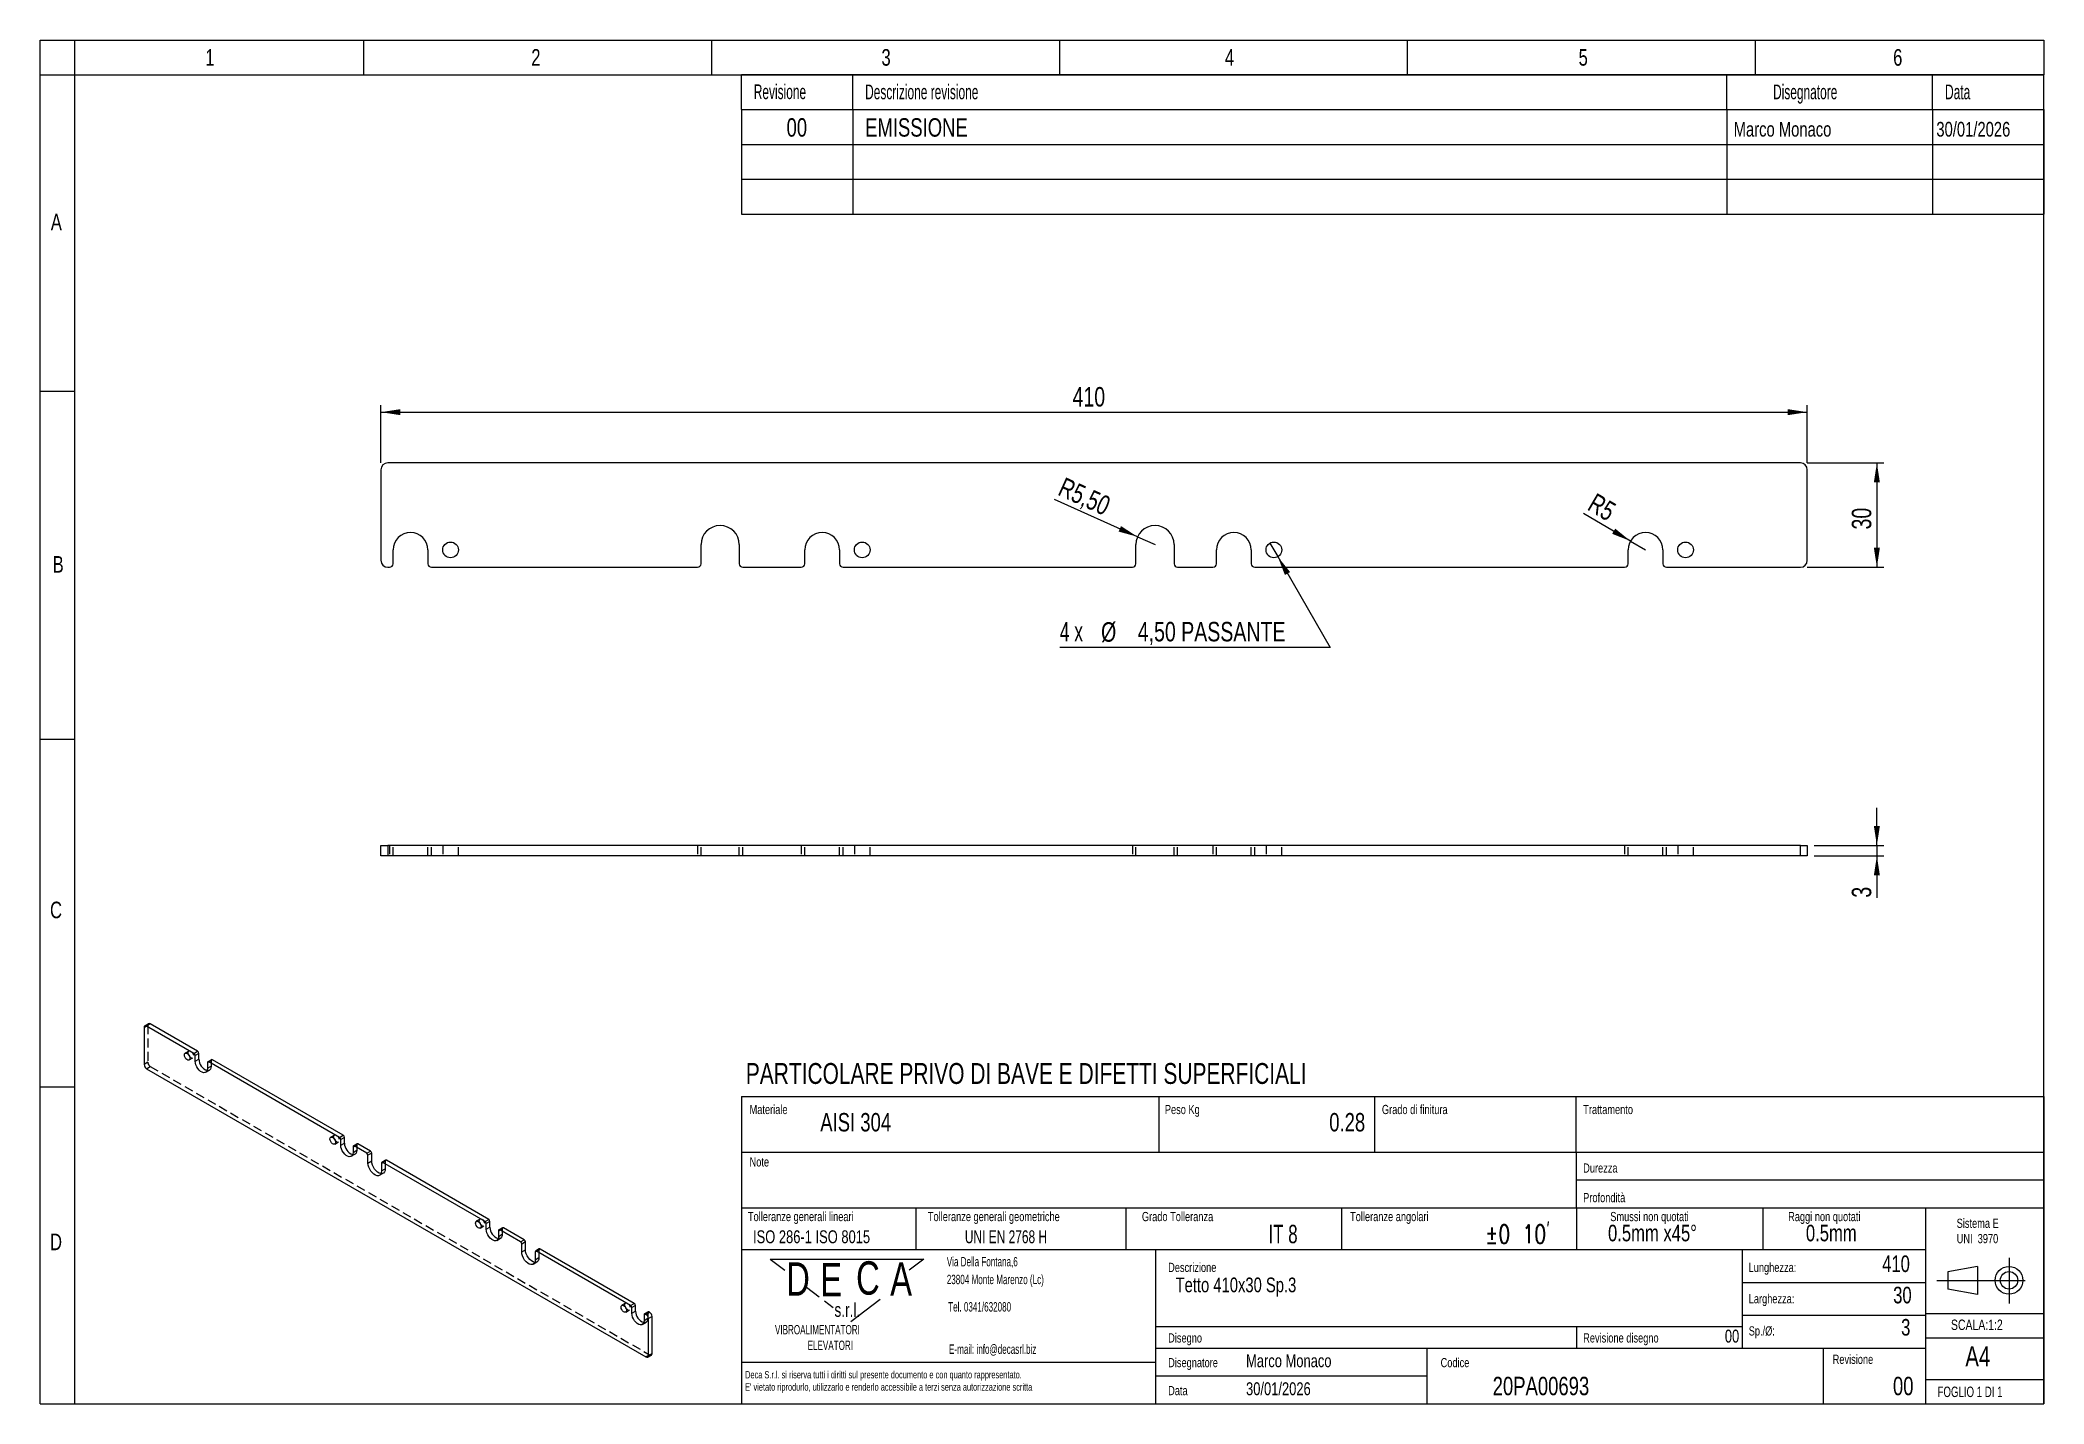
# Model space of a CAD drawing. Header units: millimetres. Extents: x 9 to 585, y 13 to 405.
import ezdxf

# ---------------------------------------------------------------- set-up
doc = ezdxf.new("R2010")
doc.units = ezdxf.units.MM
doc.header["$LTSCALE"] = 2
doc.linetypes.add('CENTERX2', pattern=[20.32, 12.7, -2.54, 2.54, -2.54])
doc.linetypes.add('HIDDEN', pattern=[1.905, 1.27, -0.635])
doc.layers.add('FORMAT', color=7, linetype='Continuous')
doc.layers.add('TESTO', color=179, linetype='Continuous')
doc.styles.add('SLDTEXTSTYLE0', font='TXT', dxfattribs={"width": 0.75})
doc.styles.add('SLDTEXTSTYLE1', font='TXT', dxfattribs={"width": 0.605})
doc.styles.add('SLDTEXTSTYLE2', font='TXT', dxfattribs={"width": 0.75, "bigfont": 'bigfont'})
doc.styles.add('SLDTEXTSTYLE3', font='TXT', dxfattribs={"width": 0.6875})
doc.styles.add('SLDTEXTSTYLE4', font='TXT', dxfattribs={"width": 0.732984})
doc.styles.add('SLDTEXTSTYLE5', font='TXT', dxfattribs={"width": 0.643617})
doc.styles.add('SLDTEXTSTYLE6', font='TXT', dxfattribs={"width": 0.692308})
doc.styles.add('SLDTEXTSTYLE7', font='TXT', dxfattribs={"width": 0.666667})
doc.dimstyles.new('SLDDIMSTYLE0', dxfattribs={"dimtxt": 5.6, "dimasz": 5.6, "dimexe": 0, "dimexo": 0.0625, "dimgap": 1.4, "dimtad": 0, "dimtih": 1, "dimtoh": 1, "dimrnd": 1e-09, "dimzin": 4, "dimdsep": 46, "dimtxsty": 'SLDTEXTSTYLE0', "dimblk1": 'NONE', "dimsah": 1, "dimcen": 0, "dimadec": 0, "dimazin": 1, "dimtfac": 1, "dimtmove": 0, "dimatfit": 3, "dimldrblk": 'NONE', "dimfxl": 1, "dimfrac": 2, "dimtolj": 1, "dimtzin": 12, "dimarcsym": 0})
doc.dimstyles.new('SLDDIMSTYLE1', dxfattribs={"dimtxt": 5.6, "dimasz": 5.6, "dimexe": 0, "dimexo": 0.0625, "dimgap": 1.4, "dimtad": 1, "dimrnd": 1e-09, "dimzin": 12, "dimdsep": 46, "dimtxsty": 'SLDTEXTSTYLE0', "dimsah": 1, "dimcen": 0.09, "dimadec": 0, "dimazin": 3, "dimtfac": 1, "dimtofl": 0, "dimtmove": 0, "dimatfit": 3, "dimfxl": 1, "dimfrac": 2, "dimtolj": 1, "dimtzin": 12, "dimarcsym": 0})
doc.dimstyles.new('SLDDIMSTYLE2', dxfattribs={"dimtxt": 5.6, "dimasz": 5.6, "dimexe": 0, "dimexo": 0.0625, "dimgap": 1.4, "dimtad": 1, "dimrnd": 1e-09, "dimzin": 12, "dimdsep": 46, "dimtxsty": 'SLDTEXTSTYLE0', "dimsah": 1, "dimcen": 0, "dimadec": 0, "dimazin": 3, "dimtfac": 1, "dimtofl": 0, "dimtmove": 0, "dimatfit": 3, "dimfxl": 1, "dimfrac": 2, "dimtolj": 1, "dimtzin": 12, "dimarcsym": 0})
doc.dimstyles.new('SLDDIMSTYLE3', dxfattribs={"dimtxt": 5.6, "dimasz": 5.6, "dimexe": 0, "dimexo": 0.0625, "dimgap": 1.4, "dimtad": 1, "dimrnd": 1e-09, "dimzin": 12, "dimdsep": 46, "dimtxsty": 'SLDTEXTSTYLE0', "dimsah": 1, "dimcen": 0.09, "dimadec": 0, "dimazin": 3, "dimtfac": 1, "dimtmove": 0, "dimatfit": 0, "dimfxl": 1, "dimfrac": 2, "dimtolj": 1, "dimtzin": 12, "dimarcsym": 0})

# ---------------------------------------------------------------- blocks, each defined once
blk = doc.blocks.new('SW_NOTE_0')
at = {"color": 0, "linetype": 'Continuous', "lineweight": 0, "insert": (0, 77.3), "char_height": 60, "attachment_point": 1, "style": 'SLDTEXTSTYLE0'}
blk.add_mtext('PARTICOLARE PRIVO DI BAVE E DIFETTI SUPERFICIALI', dxfattribs=at)
blk = doc.blocks.new('Particolare privo di bave e dif.sup.')
at = {"color": 7, "linetype": 'Continuous', "lineweight": 0}
blk.add_blockref('SW_NOTE_0', (5.5, -3.9), dxfattribs=at)
blk = doc.blocks.new('_D')
at = {"color": 7, "linetype": 'Continuous', "lineweight": 0}
for p, q in [((362.54, 260.62), (364.79, 256.72)), ((364.79, 256.72), (379.84, 230.65)), ((379.84, 230.65), (302.13, 230.65))]:
    blk.add_line(p, q, dxfattribs=at)
at = {"color": 7, "linetype": 'Continuous', "lineweight": 18}
blk.add_solid([(364.79, 256.72), (366.84, 251.44), (368.33, 252.3)], dxfattribs=at)
at = {"color": 7, "linetype": 'Continuous', "lineweight": 18, "char_height": 5.6, "attachment_point": 1}
for s, insert, style in [('4 x', (302.13, 237.96), 'SLDTEXTSTYLE7'), ('%%c', (313.99, 237.87), 'SLDTEXTSTYLE0'), ('4,50 PASSANTE', (324.54, 237.96), 'SLDTEXTSTYLE0')]:
    blk.add_mtext(s, dxfattribs=dict(at, insert=insert, style=style))
blk = doc.blocks.new('_None')
blk = doc.blocks.new('_D_1')
at = {"color": 7, "linetype": 'Continuous', "lineweight": 0}
for p, q in [((107, 283.67), (107, 300.25)), ((517, 283.67), (517, 300.25)), ((107, 298.25), (517, 298.25))]:
    blk.add_line(p, q, dxfattribs=at)
at = {"color": 7, "linetype": 'Continuous', "lineweight": 18}
for points in [[(107, 298.25), (112.6, 297.39), (112.6, 299.11)], [(517, 298.25), (511.4, 299.11), (511.4, 297.39)]]:
    blk.add_solid(points, dxfattribs=at)
at = {"color": 7, "linetype": 'Continuous', "lineweight": 18, "insert": (305.79, 305.47), "char_height": 5.6, "attachment_point": 1, "style": 'SLDTEXTSTYLE0'}
blk.add_mtext('410', dxfattribs=at)
blk = doc.blocks.new('_D_2')
at = {"color": 7, "linetype": 'Continuous', "lineweight": 0}
for p, q in [((517, 283.67), (539, 283.67)), ((537, 283.67), (537, 253.67)), ((517, 253.67), (539, 253.67))]:
    blk.add_line(p, q, dxfattribs=at)
at = {"color": 7, "linetype": 'Continuous', "lineweight": 18}
for points in [[(537, 283.67), (536.13, 278.07), (537.86, 278.07)], [(537, 253.67), (537.86, 259.27), (536.13, 259.27)]]:
    blk.add_solid(points, dxfattribs=at)
at = {"color": 7, "linetype": 'Continuous', "lineweight": 18, "insert": (529.78, 264.53), "char_height": 5.6, "attachment_point": 1, "rotation": 90, "style": 'SLDTEXTSTYLE0'}
blk.add_mtext('30', dxfattribs=at)
blk = doc.blocks.new('_D_3')
at = {"color": 7, "linetype": 'Continuous', "lineweight": 0}
for q in [(452.71, 269.09), (470.5, 258.67)]:
    blk.add_line((466.18, 261.2), q, dxfattribs=at)
at = {"color": 7, "linetype": 'Continuous', "lineweight": 18}
blk.add_solid([(466.18, 261.2), (461.79, 264.77), (460.91, 263.29)], dxfattribs=at)
at = {"color": 7, "linetype": 'Continuous', "lineweight": 18, "insert": (456.28, 275.2), "char_height": 5.6, "attachment_point": 1, "rotation": 329.62795, "style": 'SLDTEXTSTYLE0'}
blk.add_mtext('R5', dxfattribs=at)
blk = doc.blocks.new('_D_4')
at = {"color": 7, "linetype": 'Continuous', "lineweight": 0}
for q in [(300.61, 273.17), (329.5, 260.17)]:
    blk.add_line((324.48, 262.43), q, dxfattribs=at)
at = {"color": 7, "linetype": 'Continuous', "lineweight": 18}
blk.add_solid([(324.48, 262.43), (319.73, 265.51), (319.02, 263.94)], dxfattribs=at)
at = {"color": 7, "linetype": 'Continuous', "lineweight": 18, "insert": (303.54, 279.68), "char_height": 5.6, "attachment_point": 1, "rotation": 335.76427, "style": 'SLDTEXTSTYLE0'}
blk.add_mtext('R5,50', dxfattribs=at)
blk = doc.blocks.new('_D_5')
at = {"color": 7, "linetype": 'Continuous', "lineweight": 0}
for p, q in [((537, 173.72), (537, 184.49)), ((519, 173.72), (539, 173.72)), ((537, 173.72), (537, 170.72)), ((519, 170.72), (539, 170.72)), ((537, 170.72), (537, 158.7))]:
    blk.add_line(p, q, dxfattribs=at)
at = {"color": 7, "linetype": 'Continuous', "lineweight": 18}
for points in [[(537, 173.72), (537.86, 179.32), (536.13, 179.32)], [(537, 170.72), (536.13, 165.12), (537.86, 165.12)]]:
    blk.add_solid(points, dxfattribs=at)
at = {"color": 7, "linetype": 'Continuous', "lineweight": 18, "insert": (529.78, 158.7), "char_height": 5.6, "attachment_point": 1, "rotation": 90, "style": 'SLDTEXTSTYLE0'}
blk.add_mtext('3', dxfattribs=at)

msp = doc.modelspace()

# ---------------------------------------------------------------- linework, layer by layer
at = {"color": 7, "linetype": 'Continuous', "lineweight": 18}
for p, q in [((9.014, 395.197), (9.014, 405.197)), ((9.014, 405.197), (19.014, 405.197)), ((19.014, 405.197), (585.014, 405.197)), ((19.014, 395.197), (19.014, 405.197)), ((102.014, 405.197), (102.014, 395.197)), ((202.014, 405.197), (202.014, 395.197)), ((302.014, 405.197), (302.014, 395.197)), ((402.014, 405.197), (402.014, 395.197)), ((502.014, 405.197), (502.014, 395.197)), ((585.014, 405.197), (585.014, 395.197)), ((9.014, 13.197), (9.014, 395.197)), ((9.014, 395.197), (19.014, 395.197)), ((19.014, 13.197), (19.014, 395.197)), ((19.014, 395.197), (585.014, 395.197)), ((585.014, 395.197), (210.614, 395.197)), ((210.614, 395.197), (585.014, 395.197)), ((210.614, 385.197), (210.614, 395.197)), ((210.614, 395.197), (585.014, 395.197)), ((242.614, 385.197), (242.614, 395.197)), ((493.838, 385.197), (493.838, 395.197)), ((553.014, 385.197), (553.014, 395.197)), ((585.014, 13.197), (585.014, 395.197)), ((585.014, 385.197), (585.014, 395.197)), ((585.014, 385.197), (585.014, 395.197)), ((210.614, 385.197), (585.014, 385.197)), ((210.614, 385.197), (210.614, 355.197)), ((242.614, 385.197), (242.614, 355.197)), ((493.838, 385.197), (493.838, 355.197)), ((553.014, 385.197), (553.014, 355.197)), ((585.014, 385.197), (585.014, 355.197)), ((585.014, 385.197), (585.014, 355.197)), ((210.614, 375.197), (585.014, 375.197)), ((210.614, 365.197), (585.014, 365.197)), ((210.614, 355.197), (585.014, 355.197)), ((19.014, 304.197), (9.014, 304.197)), ((19.014, 204.197), (9.014, 204.197)), ((19.014, 104.197), (9.014, 104.197)), ((210.592, 101.602), (210.592, 13.202)), ((210.592, 101.602), (584.993, 101.602)), ((330.592, 101.602), (330.592, 85.602)), ((392.592, 101.602), (392.592, 85.602)), ((450.592, 85.602), (450.592, 101.602)), ((584.993, 101.602), (584.993, 13.202)), ((585.014, 101.597), (585.014, 13.197)), ((210.592, 85.602), (584.993, 85.602)), ((450.592, 85.602), (450.592, 69.6)), ((450.592, 77.602), (584.993, 77.602)), ((210.592, 69.6), (584.993, 69.6)), ((260.725, 69.6), (260.725, 57.602)), ((321.12, 69.6), (321.12, 57.602)), ((383.081, 69.6), (383.081, 57.602)), ((450.625, 69.6), (450.625, 57.602)), ((504.216, 69.6), (504.216, 57.602)), ((550.992, 69.6), (550.992, 13.202)), ((210.592, 57.602), (329.592, 57.602)), ((329.592, 57.602), (329.592, 13.202)), ((329.592, 57.602), (550.992, 57.602)), ((498.254, 57.602), (498.254, 48.135)), ((565.943, 52.658), (557.434, 51.158)), ((565.943, 52.658), (565.902, 44.658)), ((498.254, 48.135), (498.254, 38.668)), ((498.254, 48.135), (550.992, 48.135)), ((557.434, 51.158), (557.434, 46.158)), ((565.902, 44.658), (557.434, 46.158)), ((329.592, 35.402), (498.254, 35.402)), ((450.625, 35.402), (450.625, 29.202)), ((498.254, 38.668), (498.254, 29.202)), ((498.254, 38.668), (550.992, 38.668)), ((550.992, 39.202), (584.993, 39.202)), ((550.993, 39.202), (584.993, 39.202)), ((550.993, 39.202), (550.993, 13.202)), ((329.592, 29.202), (550.992, 29.202)), ((407.634, 29.202), (407.634, 13.202)), ((521.605, 29.202), (521.605, 13.202)), ((550.993, 32.202), (584.993, 32.202)), ((210.592, 25.202), (329.723, 25.202)), ((407.634, 21.202), (329.592, 21.202)), ((550.993, 20.202), (584.993, 20.202)), ((9.014, 13.197), (19.014, 13.197)), ((19.014, 13.197), (585.014, 13.197)), ((210.592, 13.202), (584.993, 13.202)), ((210.593, 13.202), (584.993, 13.202)), ((210.614, 13.197), (585.014, 13.197))]:
    msp.add_line(p, q, dxfattribs=at)
at = {"color": 7, "linetype": 'Continuous', "lineweight": 25}
for p, q in [((514.996, 283.671), (108.996, 283.671)), ((106.996, 281.671), (106.996, 255.671)), ((516.996, 255.671), (516.996, 281.671)), ((198.996, 254.671), (198.996, 260.171)), ((209.996, 260.171), (209.996, 254.671)), ((323.996, 254.671), (323.996, 260.171)), ((334.996, 260.171), (334.996, 254.671)), ((108.996, 253.671), (109.496, 253.671)), ((110.496, 254.671), (110.496, 258.671)), ((120.496, 258.671), (120.496, 254.671)), ((121.496, 253.671), (197.996, 253.671)), ((210.996, 253.671), (227.829, 253.671)), ((228.829, 254.671), (228.829, 258.671)), ((238.829, 258.671), (238.829, 254.671)), ((239.829, 253.671), (322.996, 253.671)), ((335.996, 253.671), (346.162, 253.671)), ((347.162, 254.671), (347.162, 258.671)), ((357.162, 258.671), (357.162, 254.671)), ((358.162, 253.671), (464.496, 253.671)), ((465.496, 254.671), (465.496, 258.671)), ((475.496, 258.671), (475.496, 254.671)), ((476.496, 253.671), (514.996, 253.671)), ((106.996, 170.716), (106.996, 173.716)), ((106.996, 173.716), (108.996, 173.716)), ((108.996, 173.716), (108.996, 170.716)), ((514.996, 173.716), (108.996, 173.716)), ((514.996, 170.716), (514.996, 173.716)), ((514.996, 173.716), (516.996, 173.716)), ((516.996, 173.716), (516.996, 170.716)), ((108.996, 170.716), (106.996, 170.716)), ((514.996, 170.716), (108.996, 170.716)), ((516.996, 170.716), (514.996, 170.716)), ((38.927, 121.392), (38.927, 110.777)), ((40.195, 122.462), (39.134, 121.849)), ((40.695, 122.412), (39.634, 121.8)), ((53.246, 113.942), (39.634, 121.8)), ((54.307, 114.554), (40.695, 122.412)), ((39.634, 109.552), (183.177, 26.686)), ((53.246, 113.942), (54.307, 114.554)), ((54.66, 113.942), (53.6, 113.33)), ((53.6, 111.697), (53.6, 113.33)), ((53.6, 111.697), (54.66, 112.309)), ((54.66, 112.309), (54.66, 113.942)), ((57.135, 111.289), (57.135, 109.656)), ((58.299, 112.13), (57.239, 111.518)), ((58.549, 112.105), (57.489, 111.493)), ((95.083, 89.79), (57.489, 111.493)), ((96.144, 90.402), (58.549, 112.105)), ((95.083, 89.79), (96.144, 90.402)), ((96.497, 89.79), (95.437, 89.178)), ((95.437, 87.544), (95.437, 89.178)), ((95.437, 87.544), (96.497, 88.157)), ((96.497, 88.157), (96.497, 89.79)), ((98.972, 87.137), (98.972, 85.503)), ((100.137, 87.978), (99.076, 87.365)), ((100.387, 87.953), (99.326, 87.341)), ((102.92, 85.266), (99.326, 87.341)), ((103.981, 85.878), (100.387, 87.953)), ((102.92, 85.266), (103.981, 85.878)), ((104.335, 85.266), (103.274, 84.653)), ((103.274, 82.408), (103.274, 84.653)), ((103.274, 82.408), (104.335, 83.02)), ((104.335, 83.02), (104.335, 85.266)), ((107.163, 82.408), (107.163, 80.163)), ((108.327, 83.249), (107.267, 82.637)), ((108.577, 83.225), (107.517, 82.612)), ((136.92, 65.638), (107.517, 82.612)), ((137.981, 66.25), (108.577, 83.225)), ((136.92, 65.638), (137.981, 66.25)), ((138.335, 65.638), (137.274, 65.025)), ((137.274, 63.392), (137.274, 65.025)), ((137.274, 63.392), (138.335, 64.005)), ((138.335, 64.005), (138.335, 65.638)), ((141.974, 63.826), (140.913, 63.213)), ((142.224, 63.801), (141.163, 63.189)), ((148.175, 60.365), (142.224, 63.801)), ((140.81, 62.984), (140.81, 61.351)), ((147.115, 59.753), (141.163, 63.189)), ((147.115, 59.753), (148.175, 60.365)), ((148.529, 59.753), (147.468, 59.141)), ((147.468, 56.895), (147.468, 59.141)), ((148.529, 57.507), (148.529, 59.753)), ((152.521, 57.737), (151.461, 57.124)), ((152.771, 57.712), (151.711, 57.1)), ((179.818, 42.098), (152.771, 57.712)), ((147.468, 56.895), (148.529, 57.507)), ((151.357, 56.895), (151.357, 54.65)), ((178.758, 41.486), (151.711, 57.1)), ((178.758, 41.486), (179.818, 42.098)), ((180.172, 41.486), (179.111, 40.873)), ((179.111, 39.24), (179.111, 40.873)), ((180.172, 39.853), (180.172, 41.486)), ((179.111, 39.24), (180.172, 39.853)), ((182.647, 38.832), (182.647, 37.199)), ((183.811, 39.674), (182.75, 39.061)), ((184.061, 39.649), (183, 39.037)), ((183.177, 38.935), (183, 39.037)), ((183.177, 38.935), (184.238, 39.547)), ((184.945, 38.322), (183.884, 37.71)), ((183.884, 27.095), (183.884, 37.71)), ((184.238, 39.547), (184.061, 39.649)), ((184.945, 27.707), (184.945, 38.322)), ((183.677, 26.637), (184.738, 27.249)), ((183.884, 27.095), (184.945, 27.707))]:
    msp.add_line(p, q, dxfattribs=at)
at = {"color": 7, "linetype": 'HIDDEN', "lineweight": 18}
for p, q in [((109.496, 173.716), (109.496, 170.716)), ((110.496, 170.716), (110.496, 173.716)), ((120.496, 170.716), (120.496, 173.716)), ((121.496, 170.716), (121.496, 173.716)), ((124.746, 173.716), (124.746, 170.716)), ((129.246, 170.716), (129.246, 173.716)), ((197.996, 173.716), (197.996, 170.716)), ((198.996, 170.716), (198.996, 173.716)), ((209.996, 170.716), (209.996, 173.716)), ((210.996, 170.716), (210.996, 173.716)), ((227.829, 173.716), (227.829, 170.716)), ((228.829, 170.716), (228.829, 173.716)), ((238.829, 170.716), (238.829, 173.716)), ((239.829, 170.716), (239.829, 173.716)), ((243.079, 173.716), (243.079, 170.716)), ((247.579, 170.716), (247.579, 173.716)), ((322.996, 173.716), (322.996, 170.716)), ((323.996, 170.716), (323.996, 173.716)), ((334.996, 170.716), (334.996, 173.716)), ((335.996, 170.716), (335.996, 173.716)), ((346.162, 173.716), (346.162, 170.716)), ((347.162, 170.716), (347.162, 173.716)), ((357.162, 170.716), (357.162, 173.716)), ((358.162, 170.716), (358.162, 173.716)), ((361.412, 173.716), (361.412, 170.716)), ((365.912, 170.716), (365.912, 173.716)), ((464.496, 173.716), (464.496, 170.716)), ((465.496, 170.716), (465.496, 173.716)), ((475.496, 170.716), (475.496, 173.716)), ((476.496, 170.716), (476.496, 173.716)), ((479.746, 173.716), (479.746, 170.716)), ((484.246, 170.716), (484.246, 173.716)), ((38.927, 121.392), (39.988, 122.004)), ((39.988, 122.004), (39.988, 111.389)), ((39.988, 111.389), (38.927, 110.777)), ((39.634, 109.552), (40.695, 110.164)), ((40.695, 110.164), (184.238, 27.299)), ((51.8, 114.61), (50.739, 113.998)), ((51.864, 112.049), (52.925, 112.661)), ((57.135, 111.289), (58.196, 111.901)), ((57.135, 109.656), (58.196, 110.268)), ((58.196, 111.901), (58.196, 110.268)), ((56.617, 108.511), (57.678, 109.123)), ((93.637, 90.458), (92.576, 89.845)), ((93.701, 87.897), (94.762, 88.509)), ((98.972, 87.137), (100.033, 87.749)), ((100.033, 87.749), (100.033, 86.116)), ((98.455, 84.359), (99.515, 84.971)), ((98.972, 85.503), (100.033, 86.116)), ((107.163, 82.408), (108.224, 83.02)), ((107.163, 80.163), (108.224, 80.775)), ((108.224, 83.02), (108.224, 80.775)), ((106.593, 78.904), (107.654, 79.516)), ((135.474, 66.306), (134.413, 65.693)), ((135.538, 63.745), (136.599, 64.357)), ((140.81, 62.984), (141.87, 63.597)), ((141.87, 63.597), (141.87, 61.964)), ((140.292, 60.207), (141.352, 60.819)), ((140.81, 61.351), (141.87, 61.964)), ((150.788, 53.391), (151.848, 54.003)), ((151.357, 56.895), (152.418, 57.508)), ((151.357, 54.65), (152.418, 55.262)), ((152.418, 57.508), (152.418, 55.262)), ((177.311, 42.154), (176.251, 41.541)), ((177.375, 39.593), (178.436, 40.205)), ((182.129, 36.055), (183.189, 36.667)), ((182.647, 38.832), (183.707, 39.445)), ((182.647, 37.199), (183.707, 37.812)), ((183.707, 39.445), (183.707, 37.812)), ((184.238, 27.299), (183.177, 26.686))]:
    msp.add_line(p, q, dxfattribs=at)
at = {"color": 7, "linetype": 'CENTERX2', "lineweight": 18}
for p, q in [((574.98, 55.219), (574.98, 42.029)), ((554.194, 48.715), (581.189, 48.715))]:
    msp.add_line(p, q, dxfattribs=at)
at = {"color": 7, "linetype": 'Continuous', "lineweight": 25, "flags": 128}
for points in [[(50.506, 113.482), (50.56, 113.783), (50.714, 113.981), (50.947, 114.05), (51.228, 113.98), (51.519, 113.781), (51.781, 113.48), (51.978, 113.116), (52.084, 112.741), (52.084, 112.403), (51.978, 112.149), (51.781, 112.013), (51.519, 112.014), (51.228, 112.151), (50.947, 112.406), (50.714, 112.744), (50.56, 113.12), (50.506, 113.482)], [(57.135, 109.656), (57.084, 109.197), (56.933, 108.824), (56.691, 108.559), (56.372, 108.416), (55.994, 108.405), (55.581, 108.527), (55.154, 108.773), (54.741, 109.129), (54.363, 109.576), (54.044, 110.086), (53.802, 110.631), (53.651, 111.178), (53.6, 111.697)], [(92.343, 89.33), (92.397, 89.631), (92.551, 89.829), (92.784, 89.898), (93.065, 89.828), (93.356, 89.629), (93.618, 89.327), (93.815, 88.964), (93.921, 88.589), (93.921, 88.251), (93.815, 87.997), (93.618, 87.861), (93.356, 87.862), (93.065, 87.999), (92.784, 88.254), (92.551, 88.592), (92.397, 88.968), (92.343, 89.33)], [(98.972, 85.503), (98.921, 85.045), (98.77, 84.672), (98.528, 84.406), (98.209, 84.264), (97.831, 84.253), (97.418, 84.374), (96.992, 84.621), (96.578, 84.977), (96.2, 85.424), (95.881, 85.934), (95.639, 86.479), (95.488, 87.026), (95.437, 87.544)], [(107.163, 80.163), (107.107, 79.658), (106.94, 79.248), (106.674, 78.956), (106.323, 78.8), (105.908, 78.788), (105.453, 78.921), (104.984, 79.191), (104.529, 79.584), (104.114, 80.075), (103.763, 80.636), (103.497, 81.236), (103.33, 81.838), (103.274, 82.408)], [(107.017, 79.394), (106.969, 79.4), (106.514, 79.533), (106.045, 79.804), (105.59, 80.196), (105.175, 80.687), (104.824, 81.249), (104.557, 81.848), (104.391, 82.45), (104.335, 83.02)], [(134.18, 65.178), (134.234, 65.479), (134.388, 65.677), (134.621, 65.746), (134.902, 65.676), (135.194, 65.477), (135.455, 65.175), (135.652, 64.812), (135.758, 64.436), (135.758, 64.099), (135.652, 63.845), (135.455, 63.709), (135.194, 63.71), (134.902, 63.847), (134.621, 64.101), (134.388, 64.44), (134.234, 64.815), (134.18, 65.178)], [(140.81, 61.351), (140.758, 60.893), (140.607, 60.52), (140.365, 60.254), (140.046, 60.112), (139.669, 60.101), (139.255, 60.222), (138.829, 60.468), (138.415, 60.825), (138.038, 61.272), (137.719, 61.782), (137.476, 62.327), (137.325, 62.874), (137.274, 63.392)], [(151.357, 54.65), (151.301, 54.145), (151.134, 53.735), (150.868, 53.443), (150.517, 53.287), (150.102, 53.275), (149.647, 53.408), (149.178, 53.679), (148.723, 54.071), (148.308, 54.562), (147.957, 55.124), (147.691, 55.723), (147.525, 56.325), (147.468, 56.895)], [(151.212, 53.881), (151.163, 53.887), (150.708, 54.02), (150.239, 54.291), (149.784, 54.683), (149.369, 55.174), (149.018, 55.736), (148.752, 56.335), (148.585, 56.937), (148.529, 57.507)], [(176.018, 41.026), (176.071, 41.327), (176.225, 41.525), (176.458, 41.594), (176.74, 41.524), (177.031, 41.325), (177.292, 41.023), (177.489, 40.66), (177.595, 40.284), (177.595, 39.947), (177.489, 39.693), (177.292, 39.557), (177.031, 39.558), (176.74, 39.695), (176.458, 39.949), (176.225, 40.288), (176.071, 40.663), (176.018, 41.026)], [(182.647, 37.199), (182.595, 36.74), (182.444, 36.368), (182.202, 36.102), (181.883, 35.96), (181.506, 35.949), (181.092, 36.07), (180.666, 36.316), (180.252, 36.673), (179.875, 37.12), (179.556, 37.63), (179.314, 38.175), (179.163, 38.722), (179.111, 39.24)]]:
    msp.add_lwpolyline(points, dxfattribs=at)
at = {"color": 7, "linetype": 'HIDDEN', "lineweight": 18, "flags": 128}
for points in [[(51.567, 114.095), (51.62, 114.396), (51.774, 114.594), (52.008, 114.663), (52.289, 114.593), (52.58, 114.393), (52.842, 114.092), (53.039, 113.729), (53.144, 113.353), (53.144, 113.015), (53.039, 112.761), (52.842, 112.626), (52.58, 112.626), (52.289, 112.763), (52.02, 113.004)], [(51.644, 113.654), (51.62, 113.732), (51.567, 114.095)], [(58.196, 110.268), (58.145, 109.809), (57.993, 109.436), (57.751, 109.171), (57.432, 109.029), (57.055, 109.018), (57.03, 109.022)], [(93.404, 89.943), (93.458, 90.243), (93.612, 90.442), (93.845, 90.51), (94.126, 90.441), (94.417, 90.241), (94.679, 89.94), (94.876, 89.577), (94.981, 89.201), (94.981, 88.863), (94.876, 88.609), (94.679, 88.474), (94.417, 88.474), (94.126, 88.611), (93.857, 88.852)], [(93.481, 89.502), (93.458, 89.58), (93.404, 89.943)], [(100.033, 86.116), (99.982, 85.657), (99.831, 85.284), (99.588, 85.019), (99.269, 84.877), (98.892, 84.866), (98.867, 84.869)], [(108.224, 80.775), (108.167, 80.27), (108.001, 79.86), (107.735, 79.568), (107.384, 79.412), (107.017, 79.394)], [(135.241, 65.791), (135.295, 66.091), (135.449, 66.29), (135.682, 66.358), (135.963, 66.288), (136.254, 66.089), (136.516, 65.788), (136.713, 65.425), (136.819, 65.049), (136.819, 64.711), (136.713, 64.457), (136.516, 64.322), (136.254, 64.322), (135.963, 64.459), (135.694, 64.7)], [(135.319, 65.35), (135.295, 65.428), (135.241, 65.791)], [(141.87, 61.964), (141.819, 61.505), (141.668, 61.132), (141.426, 60.867), (141.107, 60.724), (140.729, 60.714), (140.704, 60.717)], [(152.418, 55.262), (152.361, 54.757), (152.195, 54.347), (151.929, 54.056), (151.578, 53.899), (151.212, 53.881)], [(177.078, 41.639), (177.132, 41.939), (177.286, 42.138), (177.519, 42.206), (177.8, 42.136), (178.091, 41.937), (178.353, 41.636), (178.55, 41.272), (178.656, 40.897), (178.656, 40.559), (178.55, 40.305), (178.353, 40.169), (178.091, 40.17), (177.8, 40.307), (177.531, 40.548)], [(177.156, 41.198), (177.132, 41.276), (177.078, 41.639)], [(183.707, 37.812), (183.656, 37.353), (183.505, 36.98), (183.263, 36.715), (182.944, 36.572), (182.566, 36.562), (182.541, 36.565)]]:
    msp.add_lwpolyline(points, dxfattribs=at)
at = {"color": 7, "linetype": 'Continuous', "lineweight": 25}
for centre in [(126.996, 258.671), (245.329, 258.671), (363.662, 258.671), (481.996, 258.671)]:
    msp.add_circle(centre, 2.25, dxfattribs=at)
at = {"color": 7, "linetype": 'Continuous', "lineweight": 18}
for radius in [4, 2.5]:
    msp.add_circle((574.98, 48.715), radius, dxfattribs=at)
at = {"color": 7, "linetype": 'Continuous', "lineweight": 25}
for centre, radius, start, end in [((108.996, 281.671), 2, 90, 180), ((514.996, 281.671), 2, 0, 90), ((204.496, 260.171), 5.5, 0, 180), ((329.496, 260.171), 5.5, 0, 180), ((115.496, 258.671), 5, 0, 180), ((233.829, 258.671), 5, 0, 180), ((352.162, 258.671), 5, 0, 180), ((470.496, 258.671), 5, 360, 180), ((108.996, 255.671), 2, 180, 270), ((109.496, 254.671), 1, 270, 0), ((121.496, 254.671), 1, 180, 270), ((197.996, 254.671), 1, 270, 360), ((210.996, 254.671), 1, 180, 270), ((227.829, 254.671), 1, 270, 0), ((239.829, 254.671), 1, 180, 270), ((322.996, 254.671), 1, 270, 0), ((335.996, 254.671), 1, 180, 270), ((346.162, 254.671), 1, 270, 360), ((358.162, 254.671), 1, 180, 270), ((464.496, 254.671), 1, 270, 0), ((476.496, 254.671), 1, 180, 270), ((514.996, 255.671), 2, 270, 0), ((39.358, 121.462), 0.437, 50.796715, 189.214037), ((40.402, 122.003), 0.503, 54.382423, 114.307119), ((40.462, 110.846), 1.537, 182.605478, 237.394522), ((53.44, 114.258), 1.894, 198.572637, 221.421986), ((52.832, 113.295), 0.768, 2.605478, 57.394522), ((53.893, 113.907), 0.768, 2.605478, 57.394522), ((58.18, 112.348), 3.52, 180.643572, 250.920027), ((57.351, 111.324), 0.218, 50.796715, 189.214037), ((58.403, 111.901), 0.251, 54.382423, 114.307119), ((95.277, 90.106), 1.894, 198.572637, 221.421986), ((94.669, 89.143), 0.768, 2.605478, 57.394522), ((95.73, 89.755), 0.768, 2.605478, 57.394522), ((100.018, 88.196), 3.52, 180.643572, 250.920027), ((99.188, 87.171), 0.218, 50.796715, 189.214037), ((100.24, 87.749), 0.251, 54.382423, 114.307119), ((102.506, 84.618), 0.768, 2.605478, 57.394522), ((103.567, 85.231), 0.768, 2.605478, 57.394522), ((107.379, 82.443), 0.218, 50.796715, 189.214037), ((108.431, 83.02), 0.251, 54.382423, 114.307119), ((137.114, 65.954), 1.894, 198.572637, 221.421986), ((136.506, 64.991), 0.768, 2.605478, 57.394522), ((137.567, 65.603), 0.768, 2.605478, 57.394522), ((141.855, 64.044), 3.52, 180.643572, 250.920027), ((142.077, 63.596), 0.251, 54.382423, 114.307119), ((141.025, 63.019), 0.218, 50.796715, 189.214037), ((146.701, 59.106), 0.768, 2.605478, 57.394522), ((147.761, 59.718), 0.768, 2.605478, 57.394522), ((152.625, 57.507), 0.251, 54.382423, 114.307119), ((151.573, 56.93), 0.218, 50.796715, 189.214037), ((178.952, 41.802), 1.894, 198.572637, 221.421986), ((178.344, 40.838), 0.768, 2.605478, 57.394522), ((179.404, 41.451), 0.768, 2.605478, 57.394522), ((183.692, 39.892), 3.52, 180.643572, 250.920027), ((182.862, 38.867), 0.218, 50.796715, 189.214037), ((182.349, 37.64), 1.537, 2.605478, 57.394522), ((183.914, 39.444), 0.251, 54.382423, 114.307119), ((183.41, 38.252), 1.537, 2.605478, 57.394522), ((183.453, 27.025), 0.437, 230.796715, 9.214037), ((184.469, 27.646), 0.48, 304.056351, 7.25583)]:
    msp.add_arc(centre, radius, start, end, dxfattribs=at)
at = {"color": 7, "linetype": 'HIDDEN', "lineweight": 18}
for centre, radius, start, end in [((40.464, 122.064), 0.48, 124.056351, 187.25583), ((41.523, 111.459), 1.537, 182.605478, 237.394522), ((58.434, 111.931), 0.24, 124.056351, 187.25583), ((100.271, 87.779), 0.24, 124.056351, 187.25583), ((108.462, 83.051), 0.24, 124.056351, 187.25583), ((142.108, 63.627), 0.24, 124.056351, 187.25583), ((152.656, 57.538), 0.24, 124.056351, 187.25583), ((183.945, 39.475), 0.24, 124.056351, 187.25583), ((184.531, 27.708), 0.503, 234.382423, 294.307119)]:
    msp.add_arc(centre, radius, start, end, dxfattribs=at)
at = {"layer": 'TESTO'}
for p, q in [((218.895, 54.818), (263.038, 54.818)), ((218.895, 54.818), (223.048, 51.627)), ((263.038, 54.818), (258.848, 51.599)), ((229.354, 46.783), (232.969, 44.006)), ((234.497, 42.856), (236.94, 40.944)), ((250.492, 43.251), (242.097, 36.802))]:
    msp.add_line(p, q, dxfattribs=at)

# ---------------------------------------------------------------- block references
at = {"color": 7, "linetype": 'Continuous', "xscale": 0.1, "yscale": 0.1, "zscale": 0.1}
msp.add_blockref('Particolare privo di bave e dif.sup.', (211.328, 103.833), dxfattribs=at)

# ---------------------------------------------------------------- texts
at = {"color": 7, "linetype": 'Continuous', "lineweight": 0}
for s, insert, char_height, attachment_point, style in [('1', (56.513, 402.603), 4.763, 1, 'SLDTEXTSTYLE0'), ('2', (150.205, 402.603), 4.763, 1, 'SLDTEXTSTYLE0'), ('3', (250.868, 402.603), 4.763, 1, 'SLDTEXTSTYLE0'), ('4', (349.588, 402.603), 4.763, 1, 'SLDTEXTSTYLE0'), ('5', (451.254, 402.603), 4.763, 1, 'SLDTEXTSTYLE0'), ('6', (541.672, 402.603), 4.763, 1, 'SLDTEXTSTYLE0'), ('Revisione', (214.173, 392.454), 4.2333, 1, 'SLDTEXTSTYLE1'), ('Descrizione revisione', (246.177, 392.418), 4.23333, 1, 'SLDTEXTSTYLE1'), ('Disegnatore', (507.163, 392.418), 4.23333, 1, 'SLDTEXTSTYLE1'), ('Data', (556.6, 392.418), 4.2333, 1, 'SLDTEXTSTYLE1'), ('00', (223.589, 382.736), 5.2917, 1, 'SLDTEXTSTYLE0'), ('EMISSIONE', (246.177, 382.736), 5.2917, 1, 'SLDTEXTSTYLE0'), ('Marco Monaco', (495.838, 381.683), 4.23333, 1, 'SLDTEXTSTYLE0'), ('30/01/2026', (554.096, 381.683), 4.2333, 1, 'SLDTEXTSTYLE0'), ('A', (12.097, 355.281), 4.763, 1, 'SLDTEXTSTYLE0'), ('B', (12.626, 256.891), 4.763, 1, 'SLDTEXTSTYLE0'), ('C', (11.867, 157.559), 4.763, 1, 'SLDTEXTSTYLE0'), ('Materiale', (212.957, 99.147), 2.6458, 1, 'SLDTEXTSTYLE0'), ('Peso Kg', (332.331, 99.147), 2.6458, 1, 'SLDTEXTSTYLE0'), ('Grado di finitura', (394.723, 99.147), 2.64583, 1, 'SLDTEXTSTYLE0'), ('Trattamento', (452.592, 99.147), 2.64583, 1, 'SLDTEXTSTYLE0'), ('AISI 304', (233.281, 96.807), 5.2917, 1, 'SLDTEXTSTYLE0'), ('0.28', (389.912, 96.807), 5.2917, 3, 'SLDTEXTSTYLE0'), ('Note', (212.957, 84.081), 2.6458, 1, 'SLDTEXTSTYLE0'), ('Durezza', (452.575, 82.325), 2.6458, 1, 'SLDTEXTSTYLE0'), ('Profondità', (452.575, 73.819), 2.6458, 1, 'SLDTEXTSTYLE0'), ('Tolleranze generali lineari', (212.483, 68.374), 2.64583, 1, 'SLDTEXTSTYLE0'), ('Tolleranze generali geometriche', (264.212, 68.374), 2.64583, 1, 'SLDTEXTSTYLE0'), ('Grado Tolleranza', (325.732, 68.374), 2.64583, 1, 'SLDTEXTSTYLE0'), ('IT 8', (362.108, 64.673), 5.2917, 1, 'SLDTEXTSTYLE3'), ('Tolleranze angolari', (385.573, 68.374), 2.64583, 1, 'SLDTEXTSTYLE0'), ('±0 10’', (424.435, 64.673), 5.2917, 1, 'SLDTEXTSTYLE2'), ('0.5mm x45°', (459.716, 64.696), 4.7625, 1, 'SLDTEXTSTYLE0'), ('Smussi non quotati', (460.36, 68.374), 2.64583, 1, 'SLDTEXTSTYLE0'), ('Raggi non quotati', (511.485, 68.374), 2.64583, 1, 'SLDTEXTSTYLE0'), ('0.5mm', (516.599, 64.696), 4.7625, 1, 'SLDTEXTSTYLE0'), ('Sistema E^JUNI  3970', (559.935, 66.447), 2.64583, 1, 'SLDTEXTSTYLE0'), ('D', (11.867, 62.144), 4.763, 1, 'SLDTEXTSTYLE0'), ('ISO 286-1 ISO 8015', (213.945, 63.094), 3.70417, 1, 'SLDTEXTSTYLE0'), ('UNI EN 2768 H', (274.841, 63.094), 3.70417, 1, 'SLDTEXTSTYLE6'), ('Descrizione', (333.274, 53.761), 2.64583, 1, 'SLDTEXTSTYLE0'), ('Lunghezza:', (500.127, 53.761), 2.6458, 1, 'SLDTEXTSTYLE0'), ('410', (546.486, 55.866), 4.7625, 3, 'SLDTEXTSTYLE0'), ('Tetto 410x30 Sp.3', (335.414, 49.525), 4.23333, 1, 'SLDTEXTSTYLE0'), ('30', (546.999, 46.865), 4.7625, 3, 'SLDTEXTSTYLE0'), ('Larghezza:', (500.159, 44.759), 2.6458, 1, 'SLDTEXTSTYLE0'), ('00', (497.429, 34.542), 3.7042, 3, 'SLDTEXTSTYLE0'), ('Sp./Ø:', (500.159, 35.505), 2.6458, 1, 'SLDTEXTSTYLE0'), ('3', (546.62, 37.61), 4.763, 3, 'SLDTEXTSTYLE0'), ('SCALA:1:2', (558.294, 37.441), 3, 1, 'SLDTEXTSTYLE0'), ('Disegno', (333.274, 33.49), 2.6458, 1, 'SLDTEXTSTYLE0'), ('Revisione disegno', (452.575, 33.49), 2.64583, 1, 'SLDTEXTSTYLE0'), ('A4', (562.43, 29.788), 5.8208, 1, 'SLDTEXTSTYLE0'), ('Disegnatore', (333.274, 26.394), 2.64583, 1, 'SLDTEXTSTYLE0'), ('Marco Monaco', (355.665, 27.446), 3.70417, 1, 'SLDTEXTSTYLE0'), ('Codice', (411.594, 26.394), 2.6458, 1, 'SLDTEXTSTYLE0'), ('Revisione', (524.293, 27.337), 2.6458, 1, 'SLDTEXTSTYLE0'), ("Deca S.r.l. si riserva tutti i diritti sul presente documento e con quanto rappresentato.^JE' vietato riprodurlo, utilizzarlo e renderlo accessibile a terzi senza autorizzazione scritta", (211.676, 22.652), 2.116667, 1, 'SLDTEXTSTYLE0'), ('Data', (333.274, 18.356), 2.6458, 1, 'SLDTEXTSTYLE0'), ('30/01/2026', (355.665, 19.409), 3.7042, 1, 'SLDTEXTSTYLE0'), ('20PA00693', (426.568, 20.988), 5.2917, 1, 'SLDTEXTSTYLE0'), ('00', (547.523, 20.988), 5.2917, 3, 'SLDTEXTSTYLE0'), ('FOGLIO 1 DI 1', (554.439, 18.171), 3, 1, 'SLDTEXTSTYLE6')]:
    msp.add_mtext(s, dxfattribs=dict(at, insert=insert, char_height=char_height, attachment_point=attachment_point, style=style))
at = {"layer": 'FORMAT', "char_height": 2.7, "attachment_point": 1, "style": 'SLDTEXTSTYLE5'}
for s, insert in [('Via Della Fontana,6', (269.644, 55.439)), ('23804 Monte Marenzo (Lc)', (269.644, 50.32)), ('Tel. 0341/632080', (270.046, 42.453)), ('VIBROALIMENTATORI', (220.263, 35.882)), ('ELEVATORI', (229.644, 31.398)), ('E-mail: info@decasrl.biz', (270.305, 30.286))]:
    msp.add_mtext(s, dxfattribs=dict(at, insert=insert))
at = {"layer": 'TESTO', "attachment_point": 1, "style": 'SLDTEXTSTYLE4'}
for s, insert, char_height in [('D', (223.478, 53.912), 9.6), ('E', (233.281, 53.7), 9.6), ('C', (243.579, 54.192), 9.6), ('A', (253.375, 53.912), 9.6), ('s.r.l.', (237.353, 42.227), 4)]:
    msp.add_mtext(s, dxfattribs=dict(at, insert=insert, char_height=char_height))

# ---------------------------------------------------------------- dimensions: what is measured, and where the dimension line sits
at = {"color": 7, "linetype": 'Continuous', "lineweight": 18}
dim = msp.add_linear_dim(base=(516.996, 298.249), p1=(106.996, 281.671), p2=(516.996, 281.671), dimstyle='SLDDIMSTYLE1', dxfattribs=at)
dim.commit()
dim.dimension.update_dxf_attribs({"geometry": '_D_1', "text_midpoint": (311.996, 298.249), "dimtype": 160})
for base, p1, p2, dimstyle, picture, middle in [((536.996, 253.671), (514.996, 283.671), (514.996, 253.671), 'SLDDIMSTYLE1', '_D_2', (536.996, 268.671)), ((536.996, 170.716), (516.996, 173.716), (516.996, 170.716), 'SLDDIMSTYLE3', '_D_5', (536.996, 160.764))]:
    dim = msp.add_linear_dim(base=base, p1=p1, p2=p2, angle=90, dimstyle=dimstyle, dxfattribs=at)
    dim.commit()
    dim.dimension.update_dxf_attribs({"geometry": picture, "text_midpoint": middle, "dimtype": 160})
for center, mpoint, picture, middle in [((329.496, 260.171), (324.48, 262.429), '_D_4', (308.892, 269.446)), ((470.496, 258.671), (466.182, 261.199), '_D_3', (455.969, 267.184))]:
    dim = msp.add_radius_dim(center=center, mpoint=mpoint, dimstyle='SLDDIMSTYLE2', dxfattribs=at)
    dim.commit()
    dim.dimension.update_dxf_attribs({"geometry": picture, "text_midpoint": middle, "dimtype": 164})
dim = msp.add_diameter_dim_2p(p1=(362.537, 260.62), p2=(364.787, 256.723), text='4 x <> PASSANTE\\P', dimstyle='SLDDIMSTYLE0', dxfattribs=at)
dim.commit()
dim.dimension.update_dxf_attribs({"geometry": '_D', "text_midpoint": (339.398, 235.139), "dimtype": 163})

doc.saveas('drawing.dxf')
